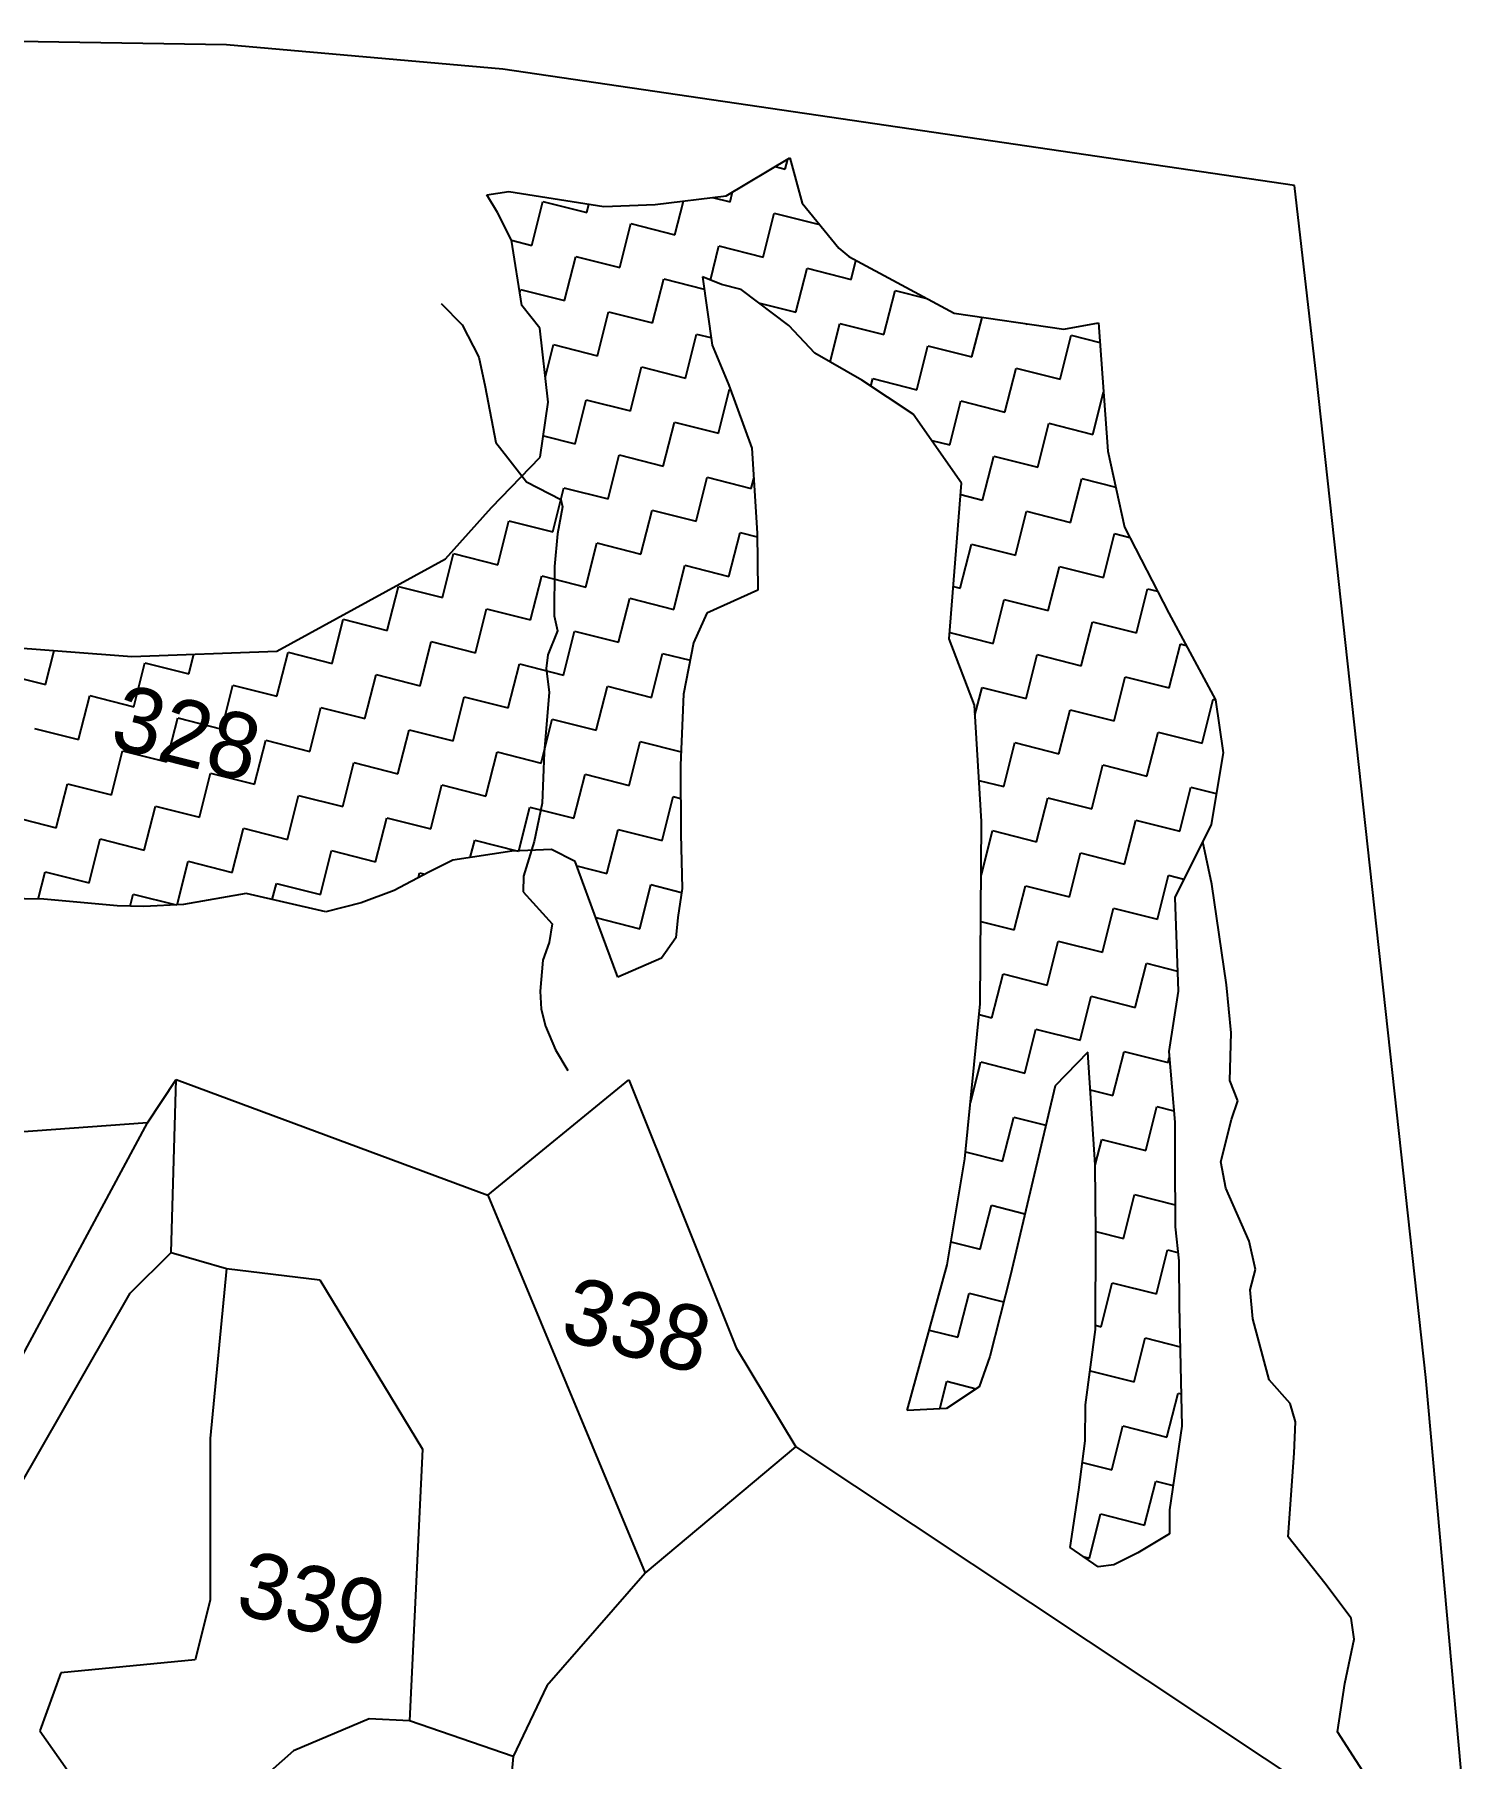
# Model space of a CAD drawing. Header units: metres. Extents: x 281097 to 285452, y 2029380 to 2031700.
# Drawn here: x 285060.7 to 285451.7, y 2030466.1 to 2030934.9 of the extents above; entities that cross this region are included whole.
import ezdxf
from ezdxf.enums import TextEntityAlignment as Align

# ---------------------------------------------------------------- set-up
doc = ezdxf.new("R2010")
doc.units = ezdxf.units.M
doc.header["$MEASUREMENT"] = 0
for name, color, linetype in [('LINE_WATER', 4, 'Continuous'), ('POLY_HATCH', 12, 'Continuous'), ('POLY_PARCEL', 6, 'Continuous'), ('TEXT_PARCEL', 7, 'Continuous'), ('V_BOUND_LINE', 7, 'Continuous')]:
    doc.layers.add(name, color=color, linetype=linetype)
doc.styles.add('TEXT_MAP', font='', dxfattribs={"height": 2.5})
doc.styles.get('TEXT_MAP').set_extended_font_data('Kruti Dev 050')

msp = doc.modelspace()

# ---------------------------------------------------------------- linework, layer by layer
at = {"layer": 'LINE_WATER'}
for p, q in [((285171.31, 2030861.74), (285177.04, 2030855.98)), ((285177.04, 2030855.98), (285181.52, 2030847.18)), ((285181.52, 2030847.18), (285183.3, 2030839.06)), ((285183.3, 2030839.06), (285186.19, 2030823.95)), ((285186.19, 2030823.95), (285189.44, 2030819.78)), ((285189.44, 2030819.78), (285194.5, 2030813.23)), ((285194.5, 2030813.23), (285203.84, 2030808.46)), ((285203.84, 2030808.46), (285204.28, 2030806.43)), ((285204.28, 2030806.43), (285202.91, 2030799.12)), ((285202.91, 2030799.12), (285202.09, 2030790.22)), ((285202.09, 2030790.22), (285202.05, 2030776.81)), ((285202.05, 2030776.81), (285202.94, 2030772.75)), ((285202.94, 2030772.75), (285200.33, 2030766.23)), ((285200.33, 2030766.23), (285199.87, 2030762.51)), ((285199.87, 2030762.51), (285200.64, 2030756.09)), ((285200.64, 2030756.09), (285199.35, 2030739.65)), ((285199.35, 2030739.65), (285198.74, 2030725.9)), ((285198.74, 2030725.9), (285196.57, 2030715.43)), ((285196.57, 2030715.43), (285193.72, 2030706.09)), ((285380.88, 2030703.86), (285378.35, 2030715.42)), ((285193.72, 2030706.09), (285193.6, 2030701.81)), ((285384.87, 2030676.48), (285380.88, 2030703.86)), ((285193.6, 2030701.81), (285201.46, 2030693.11)), ((285201.46, 2030693.11), (285200.66, 2030688.05)), ((285200.66, 2030688.05), (285198.95, 2030683.21)), ((285198.95, 2030683.21), (285198.25, 2030674.76)), ((285386.11, 2030663.43), (285384.87, 2030676.48)), ((285198.25, 2030674.76), (285198.46, 2030669.92)), ((285198.46, 2030669.92), (285199.69, 2030665.29)), ((285199.69, 2030665.29), (285202.37, 2030658.86)), ((285385.7, 2030650.49), (285386.11, 2030663.43)), ((285202.37, 2030658.86), (285205.74, 2030653.22)), ((285387.93, 2030644.92), (285385.7, 2030650.49)), ((285386.2, 2030639.9), (285387.93, 2030644.92)), ((285383.28, 2030628.36), (285386.2, 2030639.9)), ((285384.64, 2030621.19), (285383.28, 2030628.36)), ((285391.02, 2030606.84), (285384.64, 2030621.19)), ((285392.71, 2030599.14), (285391.02, 2030606.84)), ((285391.3, 2030593.58), (285392.71, 2030599.14)), ((285392.03, 2030585.67), (285391.3, 2030593.58)), ((285396.47, 2030569.08), (285392.03, 2030585.67)), ((285402.12, 2030562.64), (285396.47, 2030569.08)), ((285403.6, 2030557.72), (285402.12, 2030562.64)), ((285403.26, 2030549.17), (285403.6, 2030557.72)), ((285401.59, 2030526.39), (285403.26, 2030549.17)), ((285411.6, 2030513.85), (285401.59, 2030526.39)), ((285418.74, 2030504.31), (285411.6, 2030513.85)), ((285419.58, 2030498.64), (285418.74, 2030504.31)), ((285416.98, 2030486.57), (285419.58, 2030498.64)), ((285415.01, 2030473.42), (285416.98, 2030486.57)), ((285425.13, 2030457.67), (285415.01, 2030473.42))]:
    msp.add_line(p, q, dxfattribs=at)
at = {"layer": 'POLY_HATCH'}
for p, q in [((285248.83, 2030891.05), (285266.09, 2030901.33)), ((285266.09, 2030901.33), (285269.5, 2030889.07)), ((285183.72, 2030891.26), (285189.66, 2030892.2)), ((285186.58, 2030886.47), (285183.72, 2030891.26)), ((285189.66, 2030892.2), (285215.5, 2030888.1)), ((285229.48, 2030888.62), (285248.83, 2030891.05)), ((285190.39, 2030878.99), (285186.58, 2030886.47)), ((285215.5, 2030888.1), (285229.48, 2030888.62)), ((285269.5, 2030889.07), (285279.42, 2030876.79)), ((285193.21, 2030861.18), (285190.39, 2030878.99)), ((285279.42, 2030876.79), (285282.1, 2030874.48)), ((285282.1, 2030874.48), (285310.77, 2030859.08)), ((285247.49, 2030866.88), (285242.33, 2030869)), ((285242.33, 2030869), (285244.95, 2030850.43)), ((285252.85, 2030865.52), (285247.49, 2030866.88)), ((285265.84, 2030855.72), (285252.85, 2030865.52)), ((285198.17, 2030855.04), (285193.21, 2030861.18)), ((285310.77, 2030859.08), (285340.63, 2030854.77)), ((285200.4, 2030834.94), (285198.17, 2030855.04)), ((285272.9, 2030848.23), (285265.84, 2030855.72)), ((285340.63, 2030854.77), (285350.02, 2030856.46)), ((285350.02, 2030856.46), (285352.6, 2030821.62)), ((285244.95, 2030850.43), (285249.51, 2030839.5)), ((285285.71, 2030840.92), (285272.9, 2030848.23)), ((285249.51, 2030839.5), (285255.78, 2030822.45)), ((285299.66, 2030831.69), (285285.71, 2030840.92)), ((285198.25, 2030820.01), (285200.4, 2030834.94)), ((285312.82, 2030812.89), (285299.66, 2030831.69)), ((285255.78, 2030822.45), (285257.24, 2030799.29)), ((285352.6, 2030821.62), (285357.13, 2030800.93)), ((285185, 2030806.28), (285198.25, 2030820.01)), ((285309.44, 2030770.6), (285312.82, 2030812.89)), ((285172.51, 2030792.34), (285185, 2030806.28)), ((285257.24, 2030799.29), (285257.39, 2030783.78)), ((285357.13, 2030800.93), (285369.12, 2030777.54)), ((285126.66, 2030767.18), (285172.51, 2030792.34)), ((285257.39, 2030783.78), (285243.58, 2030777.51)), ((285243.58, 2030777.51), (285239.92, 2030769.48)), ((285369.12, 2030777.54), (285381.88, 2030753.96)), ((285239.92, 2030769.48), (285237.2, 2030755.52)), ((285316.27, 2030752.58), (285309.44, 2030770.6)), ((285050.45, 2030768.58), (285087.21, 2030765.78)), ((285087.21, 2030765.78), (285126.66, 2030767.18)), ((285237.2, 2030755.52), (285236.38, 2030736.19)), ((285318.2, 2030720.89), (285316.27, 2030752.58)), ((285381.88, 2030753.96), (285383.95, 2030739.6)), ((285383.95, 2030739.6), (285380.63, 2030720.09)), ((285236.38, 2030736.19), (285236.51, 2030717.43)), ((285317.86, 2030671.32), (285318.2, 2030720.89)), ((285380.63, 2030720.09), (285370.8, 2030700.24)), ((285201.26, 2030713.34), (285190.54, 2030712.8)), ((285207.77, 2030710.06), (285201.26, 2030713.34)), ((285236.51, 2030717.43), (285236.85, 2030702.69)), ((285174.45, 2030710.36), (285167.93, 2030707.13)), ((285190.54, 2030712.8), (285174.45, 2030710.36)), ((285214.03, 2030693.01), (285207.77, 2030710.06)), ((285167.93, 2030707.13), (285158.53, 2030702.18)), ((285063.31, 2030699.79), (285052.78, 2030700.01)), ((285083.22, 2030698), (285063.31, 2030699.79)), ((285118.27, 2030701.33), (285101.22, 2030698.32)), ((285139.94, 2030696.31), (285118.27, 2030701.33)), ((285158.53, 2030702.18), (285149.52, 2030698.77)), ((285236.85, 2030702.69), (285235.68, 2030694.85)), ((285370.8, 2030700.24), (285371.68, 2030674.78)), ((285090.5, 2030697.78), (285083.22, 2030698)), ((285101.22, 2030698.32), (285090.5, 2030697.78)), ((285149.52, 2030698.77), (285139.94, 2030696.31)), ((285235.68, 2030694.85), (285235.09, 2030689.3)), ((285219.35, 2030678.63), (285214.03, 2030693.01)), ((285235.09, 2030689.3), (285231.24, 2030683.76)), ((285231.24, 2030683.76), (285219.35, 2030678.63)), ((285313.71, 2030629.23), (285317.86, 2030671.32)), ((285371.68, 2030674.78), (285369.14, 2030658.33)), ((285347.12, 2030658.21), (285338.28, 2030649.05)), ((285349.14, 2030627.58), (285347.12, 2030658.21)), ((285369.14, 2030658.33), (285370.81, 2030639.18)), ((285338.28, 2030649.05), (285326.07, 2030597.6)), ((285370.81, 2030639.18), (285370.78, 2030629.42)), ((285308.84, 2030600.34), (285313.71, 2030629.23)), ((285370.78, 2030629.42), (285370.91, 2030610.67)), ((285349.27, 2030608.82), (285349.14, 2030627.58)), ((285370.91, 2030610.67), (285371.84, 2030601.48)), ((285349.19, 2030582.79), (285349.27, 2030608.82)), ((285371.84, 2030601.48), (285372, 2030589.23)), ((285298, 2030560.75), (285308.84, 2030600.34)), ((285326.07, 2030597.6), (285320.45, 2030575.42)), ((285372, 2030589.23), (285372.67, 2030556.49)), ((285346.45, 2030562.32), (285349.19, 2030582.79)), ((285320.45, 2030575.42), (285317.55, 2030567.2)), ((285317.55, 2030567.2), (285308.72, 2030561.29)), ((285308.72, 2030561.29), (285298, 2030560.75)), ((285346.42, 2030552.56), (285346.45, 2030562.32)), ((285372.67, 2030556.49), (285369.34, 2030533.73)), ((285344.66, 2030539.17), (285346.42, 2030552.56)), ((285342.31, 2030523.48), (285344.66, 2030539.17)), ((285369.34, 2030533.73), (285369.32, 2030527.22)), ((285369.32, 2030527.22), (285360.69, 2030522.08)), ((285349.96, 2030518.29), (285342.31, 2030523.48)), ((285360.69, 2030522.08), (285354.17, 2030518.85)), ((285354.17, 2030518.85), (285349.96, 2030518.29))]:
    msp.add_line(p, q, dxfattribs=at)
at = {"layer": 'POLY_HATCH', "linetype": 'Continuous'}
for p, q in [((285264.87, 2030898.3), (285265.56, 2030901.01)), ((285262.16, 2030898.99), (285264.87, 2030898.3)), ((285249.87, 2030889.36), (285250.56, 2030892.08)), ((285195.92, 2030877.55), (285198.95, 2030889.52)), ((285198.95, 2030889.52), (285210.92, 2030886.49)), ((285210.92, 2030886.49), (285211.49, 2030888.73)), ((285234.87, 2030880.42), (285237.19, 2030889.59)), ((285245.07, 2030890.58), (285249.87, 2030889.36)), ((285219.86, 2030871.49), (285222.9, 2030883.46)), ((285222.9, 2030883.46), (285234.87, 2030880.42)), ((285258.81, 2030874.36), (285261.84, 2030886.33)), ((285261.84, 2030886.33), (285273.81, 2030883.3)), ((285273.81, 2030883.3), (285273.9, 2030883.63)), ((285190.39, 2030878.95), (285195.92, 2030877.55)), ((285244.49, 2030868.11), (285246.84, 2030877.39)), ((285246.84, 2030877.39), (285258.81, 2030874.36)), ((285204.86, 2030862.55), (285207.89, 2030874.52)), ((285207.89, 2030874.52), (285219.86, 2030871.49)), ((285282.75, 2030868.29), (285284.05, 2030873.43)), ((285228.8, 2030856.48), (285231.83, 2030868.45)), ((285231.83, 2030868.45), (285242.8, 2030865.68)), ((285267.75, 2030859.36), (285270.78, 2030871.33)), ((285270.78, 2030871.33), (285282.75, 2030868.29)), ((285192.66, 2030864.66), (285192.89, 2030865.58)), ((285192.89, 2030865.58), (285204.86, 2030862.55)), ((285291.69, 2030853.29), (285294.72, 2030865.26)), ((285294.72, 2030865.26), (285303.31, 2030863.09)), ((285213.8, 2030847.54), (285216.83, 2030859.51)), ((285216.83, 2030859.51), (285228.8, 2030856.48)), ((285257.62, 2030861.92), (285267.75, 2030859.36)), ((285277.07, 2030845.85), (285279.72, 2030856.32)), ((285279.72, 2030856.32), (285291.69, 2030853.29)), ((285315.63, 2030847.23), (285318.36, 2030857.98)), ((285330.2, 2030856.27), (285330.63, 2030856.17)), ((285330.63, 2030856.17), (285330.65, 2030856.21)), ((285199.63, 2030841.9), (285201.83, 2030850.58)), ((285201.83, 2030850.58), (285213.8, 2030847.54)), ((285237.74, 2030841.48), (285240.77, 2030853.45)), ((285240.77, 2030853.45), (285244.66, 2030852.46)), ((285300.63, 2030838.29), (285303.66, 2030850.26)), ((285303.66, 2030850.26), (285315.63, 2030847.23)), ((285339.57, 2030841.16), (285342.6, 2030853.13)), ((285342.6, 2030853.13), (285350.41, 2030851.16)), ((285222.74, 2030832.54), (285225.77, 2030844.51)), ((285225.77, 2030844.51), (285237.74, 2030841.48)), ((285324.57, 2030832.22), (285327.6, 2030844.19)), ((285327.6, 2030844.19), (285339.57, 2030841.16)), ((285288.15, 2030839.31), (285288.66, 2030841.32)), ((285288.66, 2030841.32), (285300.63, 2030838.29)), ((285207.73, 2030823.6), (285210.77, 2030835.57)), ((285210.77, 2030835.57), (285222.74, 2030832.54)), ((285246.68, 2030826.48), (285249.71, 2030838.45)), ((285249.71, 2030838.45), (285249.92, 2030838.39)), ((285309.57, 2030823.28), (285312.6, 2030835.26)), ((285312.6, 2030835.26), (285324.57, 2030832.22)), ((285348.51, 2030826.16), (285351.41, 2030837.62)), ((285199.09, 2030825.79), (285207.73, 2030823.6)), ((285231.68, 2030817.54), (285234.71, 2030829.51)), ((285234.71, 2030829.51), (285246.68, 2030826.48)), ((285333.51, 2030817.22), (285336.54, 2030829.19)), ((285336.54, 2030829.19), (285348.51, 2030826.16)), ((285304.67, 2030824.52), (285309.57, 2030823.28)), ((285216.67, 2030808.6), (285219.7, 2030820.57)), ((285219.7, 2030820.57), (285231.68, 2030817.54)), ((285318.5, 2030808.28), (285321.54, 2030820.25)), ((285321.54, 2030820.25), (285333.51, 2030817.22)), ((285201.67, 2030799.66), (285204.7, 2030811.63)), ((285204.7, 2030811.63), (285216.67, 2030808.6)), ((285240.61, 2030802.53), (285243.65, 2030814.51)), ((285243.65, 2030814.51), (285255.62, 2030811.47)), ((285255.62, 2030811.47), (285256.3, 2030814.18)), ((285342.45, 2030802.22), (285345.48, 2030814.19)), ((285345.48, 2030814.19), (285354.74, 2030811.84)), ((285312.57, 2030809.79), (285318.5, 2030808.28)), ((285186.67, 2030790.72), (285189.7, 2030802.69)), ((285189.7, 2030802.69), (285201.67, 2030799.66)), ((285225.61, 2030793.6), (285228.64, 2030805.57)), ((285228.64, 2030805.57), (285240.61, 2030802.53)), ((285327.44, 2030793.28), (285330.47, 2030805.25)), ((285330.47, 2030805.25), (285342.45, 2030802.22)), ((285249.55, 2030787.53), (285252.58, 2030799.5)), ((285252.58, 2030799.5), (285257.25, 2030798.32)), ((285351.38, 2030787.21), (285354.42, 2030799.18)), ((285354.42, 2030799.18), (285358.57, 2030798.13)), ((285171.66, 2030781.78), (285174.7, 2030793.75)), ((285174.7, 2030793.75), (285186.67, 2030790.72)), ((285210.61, 2030784.66), (285213.64, 2030796.63)), ((285213.64, 2030796.63), (285225.61, 2030793.6)), ((285312.44, 2030784.34), (285315.47, 2030796.31)), ((285315.47, 2030796.31), (285327.44, 2030793.28)), ((285234.55, 2030778.59), (285237.58, 2030790.56)), ((285237.58, 2030790.56), (285249.55, 2030787.53)), ((285336.38, 2030778.28), (285339.41, 2030790.25)), ((285339.41, 2030790.25), (285351.38, 2030787.21)), ((285156.66, 2030772.85), (285159.69, 2030784.82)), ((285159.69, 2030784.82), (285171.66, 2030781.78)), ((285195.6, 2030775.72), (285198.64, 2030787.69)), ((285198.64, 2030787.69), (285210.61, 2030784.66)), ((285310.57, 2030784.81), (285312.44, 2030784.34)), ((285360.32, 2030772.21), (285363.36, 2030784.18)), ((285363.36, 2030784.18), (285366.07, 2030783.49)), ((285180.6, 2030766.78), (285183.63, 2030778.75)), ((285183.63, 2030778.75), (285195.6, 2030775.72)), ((285219.55, 2030769.65), (285222.58, 2030781.62)), ((285222.58, 2030781.62), (285234.55, 2030778.59)), ((285321.38, 2030769.34), (285324.41, 2030781.31)), ((285324.41, 2030781.31), (285336.38, 2030778.28)), ((285141.66, 2030763.91), (285144.69, 2030775.88)), ((285144.69, 2030775.88), (285156.66, 2030772.85)), ((285345.32, 2030763.27), (285348.35, 2030775.24)), ((285348.35, 2030775.24), (285360.32, 2030772.21)), ((285165.6, 2030757.84), (285168.63, 2030769.81)), ((285168.63, 2030769.81), (285180.6, 2030766.78)), ((285204.54, 2030760.72), (285207.58, 2030772.69)), ((285207.58, 2030772.69), (285219.55, 2030769.65)), ((285309.57, 2030772.33), (285321.38, 2030769.34)), ((285369.26, 2030757.21), (285372.29, 2030769.18)), ((285372.29, 2030769.18), (285373.86, 2030768.78)), ((285063.77, 2030758.16), (285066.1, 2030767.39)), ((285102.71, 2030761.03), (285104.07, 2030766.38)), ((285126.65, 2030754.97), (285129.69, 2030766.94)), ((285129.69, 2030766.94), (285141.66, 2030763.91)), ((285228.48, 2030754.65), (285231.52, 2030766.62)), ((285231.52, 2030766.62), (285238.99, 2030764.73)), ((285330.32, 2030754.33), (285333.35, 2030766.3)), ((285333.35, 2030766.3), (285345.32, 2030763.27)), ((285051.8, 2030761.19), (285063.77, 2030758.16)), ((285087.71, 2030752.09), (285090.74, 2030764.07)), ((285090.74, 2030764.07), (285102.71, 2030761.03)), ((285150.59, 2030748.9), (285153.63, 2030760.87)), ((285153.63, 2030760.87), (285165.6, 2030757.84)), ((285189.54, 2030751.78), (285192.57, 2030763.75)), ((285192.57, 2030763.75), (285204.54, 2030760.72)), ((285354.26, 2030748.27), (285357.29, 2030760.24)), ((285357.29, 2030760.24), (285369.26, 2030757.21)), ((285072.7, 2030743.16), (285075.74, 2030755.13)), ((285075.74, 2030755.13), (285087.71, 2030752.09)), ((285111.65, 2030746.03), (285114.68, 2030758)), ((285114.68, 2030758), (285126.65, 2030754.97)), ((285213.48, 2030745.71), (285216.51, 2030757.68)), ((285216.51, 2030757.68), (285228.48, 2030754.65)), ((285316.44, 2030749.85), (285318.35, 2030757.37)), ((285318.35, 2030757.37), (285330.32, 2030754.33)), ((285135.59, 2030739.96), (285138.62, 2030751.94)), ((285138.62, 2030751.94), (285150.59, 2030748.9)), ((285174.54, 2030742.84), (285177.57, 2030754.81)), ((285177.57, 2030754.81), (285189.54, 2030751.78)), ((285339.25, 2030739.33), (285342.29, 2030751.3)), ((285342.29, 2030751.3), (285354.26, 2030748.27)), ((285378.2, 2030742.2), (285381.23, 2030754.17)), ((285381.23, 2030754.17), (285381.85, 2030754.02)), ((285060.73, 2030746.19), (285072.7, 2030743.16)), ((285096.65, 2030737.09), (285099.68, 2030749.06)), ((285099.68, 2030749.06), (285111.65, 2030746.03)), ((285159.53, 2030733.9), (285162.57, 2030745.87)), ((285162.57, 2030745.87), (285174.54, 2030742.84)), ((285198.48, 2030736.77), (285201.51, 2030748.74)), ((285201.51, 2030748.74), (285213.48, 2030745.71)), ((285120.59, 2030731.03), (285123.62, 2030743)), ((285123.62, 2030743), (285135.59, 2030739.96)), ((285222.42, 2030730.71), (285225.45, 2030742.68)), ((285225.45, 2030742.68), (285236.53, 2030739.87)), ((285324.25, 2030730.39), (285327.28, 2030742.36)), ((285327.28, 2030742.36), (285339.25, 2030739.33)), ((285363.2, 2030733.27), (285366.23, 2030745.24)), ((285366.23, 2030745.24), (285378.2, 2030742.2)), ((285081.64, 2030728.15), (285084.68, 2030740.12)), ((285084.68, 2030740.12), (285096.65, 2030737.09)), ((285144.53, 2030724.96), (285147.56, 2030736.93)), ((285147.56, 2030736.93), (285159.53, 2030733.9)), ((285183.47, 2030727.84), (285186.51, 2030739.81)), ((285186.51, 2030739.81), (285198.48, 2030736.77)), ((285105.59, 2030722.09), (285108.62, 2030734.06)), ((285108.62, 2030734.06), (285120.59, 2030731.03)), ((285207.42, 2030721.77), (285210.45, 2030733.74)), ((285210.45, 2030733.74), (285222.42, 2030730.71)), ((285317.52, 2030732.1), (285324.25, 2030730.39)), ((285348.19, 2030724.33), (285351.23, 2030736.3)), ((285351.23, 2030736.3), (285363.2, 2030733.27)), ((285066.64, 2030719.21), (285069.67, 2030731.19)), ((285069.67, 2030731.19), (285081.64, 2030728.15)), ((285129.53, 2030716.02), (285132.56, 2030727.99)), ((285132.56, 2030727.99), (285144.53, 2030724.96)), ((285168.47, 2030718.9), (285171.5, 2030730.87)), ((285171.5, 2030730.87), (285183.47, 2030727.84)), ((285231.36, 2030715.71), (285234.39, 2030727.68)), ((285234.39, 2030727.68), (285236.44, 2030727.16)), ((285333.19, 2030715.39), (285336.22, 2030727.36)), ((285336.22, 2030727.36), (285348.19, 2030724.33)), ((285372.13, 2030718.26), (285375.17, 2030730.23)), ((285375.17, 2030730.23), (285382.06, 2030728.49)), ((285090.58, 2030713.15), (285093.61, 2030725.12)), ((285093.61, 2030725.12), (285105.59, 2030722.09)), ((285192.43, 2030712.89), (285195.45, 2030724.8)), ((285195.45, 2030724.8), (285207.42, 2030721.77)), ((285054.67, 2030722.25), (285066.64, 2030719.21)), ((285114.52, 2030707.08), (285117.56, 2030719.06)), ((285117.56, 2030719.06), (285129.53, 2030716.02)), ((285153.47, 2030709.96), (285156.5, 2030721.93)), ((285156.5, 2030721.93), (285168.47, 2030718.9)), ((285216.36, 2030706.77), (285219.39, 2030718.74)), ((285219.39, 2030718.74), (285231.36, 2030715.71)), ((285318.19, 2030706.45), (285321.22, 2030718.42)), ((285321.22, 2030718.42), (285333.19, 2030715.39)), ((285357.13, 2030709.32), (285360.16, 2030721.29)), ((285360.16, 2030721.29), (285372.13, 2030718.26)), ((285075.58, 2030704.21), (285078.61, 2030716.18)), ((285078.61, 2030716.18), (285090.58, 2030713.15)), ((285138.47, 2030701.02), (285141.5, 2030712.99)), ((285141.5, 2030712.99), (285153.47, 2030709.96)), ((285179.23, 2030711.08), (285180.44, 2030715.86)), ((285180.44, 2030715.86), (285192.22, 2030712.88)), ((285099.54, 2030698.24), (285102.55, 2030710.12)), ((285102.55, 2030710.12), (285114.52, 2030707.08)), ((285208.22, 2030708.83), (285216.36, 2030706.77)), ((285342.13, 2030700.39), (285345.16, 2030712.36)), ((285345.16, 2030712.36), (285357.13, 2030709.32)), ((285061.73, 2030699.82), (285063.61, 2030707.24)), ((285063.61, 2030707.24), (285075.58, 2030704.21)), ((285125.39, 2030699.68), (285126.49, 2030704.05)), ((285126.49, 2030704.05), (285138.47, 2030701.02)), ((285165.12, 2030705.65), (285165.44, 2030706.93)), ((285165.44, 2030706.93), (285166.86, 2030706.57)), ((285225.29, 2030691.76), (285228.33, 2030703.74)), ((285228.33, 2030703.74), (285236.69, 2030701.62)), ((285318.1, 2030706.47), (285318.19, 2030706.45)), ((285366.07, 2030694.32), (285369.1, 2030706.29)), ((285369.1, 2030706.29), (285373.27, 2030705.23)), ((285086.72, 2030697.9), (285087.55, 2030701.18)), ((285087.55, 2030701.18), (285099.22, 2030698.22)), ((285327.13, 2030691.45), (285330.16, 2030703.42)), ((285330.16, 2030703.42), (285342.13, 2030700.39)), ((285213.38, 2030694.78), (285225.29, 2030691.76)), ((285351.07, 2030685.38), (285354.1, 2030697.35)), ((285354.1, 2030697.35), (285366.07, 2030694.32)), ((285318.02, 2030693.75), (285327.13, 2030691.45)), ((285336.06, 2030676.44), (285339.1, 2030688.41)), ((285339.1, 2030688.41), (285351.07, 2030685.38)), ((285360.01, 2030670.38), (285363.04, 2030682.35)), ((285363.04, 2030682.35), (285371.49, 2030680.21)), ((285321.06, 2030667.51), (285324.09, 2030679.48)), ((285324.09, 2030679.48), (285336.06, 2030676.44)), ((285345, 2030661.44), (285348.03, 2030673.41)), ((285348.03, 2030673.41), (285360.01, 2030670.38)), ((285317.57, 2030668.39), (285321.06, 2030667.51)), ((285330, 2030652.5), (285333.03, 2030664.47)), ((285333.03, 2030664.47), (285345, 2030661.44)), ((285353.94, 2030646.44), (285356.97, 2030658.41)), ((285356.97, 2030658.41), (285368.94, 2030655.38)), ((285368.94, 2030655.38), (285369.28, 2030656.71)), ((285315.21, 2030644.42), (285318.03, 2030655.53)), ((285318.03, 2030655.53), (285330, 2030652.5)), ((285347.79, 2030647.99), (285353.94, 2030646.44)), ((285362.88, 2030631.43), (285365.91, 2030643.4)), ((285365.91, 2030643.4), (285370.54, 2030642.23)), ((285323.93, 2030628.56), (285326.97, 2030640.53)), ((285326.97, 2030640.53), (285335.73, 2030638.31)), ((285349.14, 2030627.47), (285350.91, 2030634.47)), ((285350.91, 2030634.47), (285362.88, 2030631.43)), ((285313.9, 2030631.1), (285323.93, 2030628.56)), ((285356.81, 2030607.49), (285359.85, 2030619.46)), ((285359.85, 2030619.46), (285370.87, 2030616.67)), ((285317.87, 2030604.62), (285320.9, 2030616.59)), ((285320.9, 2030616.59), (285330.03, 2030614.28)), ((285309.9, 2030606.64), (285317.87, 2030604.62)), ((285349.27, 2030609.4), (285356.81, 2030607.49)), ((285365.75, 2030592.49), (285368.79, 2030604.46)), ((285368.79, 2030604.46), (285371.61, 2030603.74)), ((285311.8, 2030580.68), (285314.84, 2030592.65)), ((285314.84, 2030592.65), (285324.21, 2030590.27)), ((285350.75, 2030583.55), (285353.78, 2030595.52)), ((285353.78, 2030595.52), (285365.75, 2030592.49)), ((285304, 2030582.65), (285311.8, 2030580.68)), ((285349.2, 2030583.94), (285350.75, 2030583.55)), ((285359.69, 2030568.55), (285362.72, 2030580.52)), ((285362.72, 2030580.52), (285372.23, 2030578.11)), ((285306.87, 2030561.2), (285308.77, 2030568.71)), ((285308.77, 2030568.71), (285316.77, 2030566.68)), ((285347.66, 2030571.36), (285347.72, 2030571.58)), ((285347.72, 2030571.58), (285359.69, 2030568.55)), ((285368.63, 2030553.54), (285371.66, 2030565.51)), ((285371.66, 2030565.51), (285372.49, 2030565.31)), ((285353.62, 2030544.61), (285356.66, 2030556.58)), ((285356.66, 2030556.58), (285368.63, 2030553.54)), ((285345.64, 2030546.63), (285353.62, 2030544.61)), ((285362.56, 2030529.6), (285365.59, 2030541.57)), ((285365.59, 2030541.57), (285370.31, 2030540.38)), ((285347.56, 2030520.66), (285350.59, 2030532.63)), ((285350.59, 2030532.63), (285362.56, 2030529.6)), ((285345.8, 2030521.11), (285347.56, 2030520.66))]:
    msp.add_line(p, q, dxfattribs=at)
at = {"layer": 'POLY_PARCEL'}
for p, q in [((285091.44, 2030639.01), (285099.23, 2030650.76)), ((285097.92, 2030603.73), (285099.23, 2030650.76)), ((285099.23, 2030650.76), (285184, 2030619.34)), ((285184, 2030619.34), (285222.29, 2030650.7)), ((285222.29, 2030650.7), (285251.5, 2030577.77)), ((285091.44, 2030639.01), (284878.45, 2030623.16)), ((285026.92, 2030518.97), (285091.44, 2030639.01)), ((285184, 2030619.34), (285226.79, 2030516.56)), ((285086.76, 2030592.65), (285097.92, 2030603.73)), ((285097.92, 2030603.73), (285112.97, 2030599.37)), ((285112.97, 2030599.37), (285108.51, 2030553.19)), ((285112.97, 2030599.37), (285138.35, 2030596.28)), ((285138.35, 2030596.28), (285166.23, 2030550.26)), ((285039.92, 2030511.02), (285086.76, 2030592.65)), ((285251.5, 2030577.77), (285267.76, 2030550.93)), ((285108.51, 2030553.19), (285108.51, 2030509.23)), ((285166.23, 2030550.26), (285162.74, 2030476.39)), ((285226.79, 2030516.56), (285267.76, 2030550.93)), ((285267.76, 2030550.93), (285451.71, 2030428.6)), ((285226.79, 2030516.56), (285200.05, 2030485.89)), ((285108.51, 2030509.23), (285104.4, 2030493.02)), ((285104.4, 2030493.02), (285067.87, 2030489.47)), ((285067.87, 2030489.47), (285062.19, 2030473.66)), ((285200.05, 2030485.89), (285190.89, 2030466.71)), ((285151.75, 2030476.95), (285131.17, 2030468.25)), ((285162.74, 2030476.39), (285151.75, 2030476.95)), ((285190.89, 2030466.71), (285162.74, 2030476.39)), ((285062.19, 2030473.66), (285091.01, 2030432.79)), ((285131.17, 2030468.25), (285091.01, 2030432.79)), ((285190.89, 2030466.71), (285186.36, 2030417.68))]:
    msp.add_line(p, q, dxfattribs=at)
at = {"layer": 'V_BOUND_LINE'}
for p, q in [((285112.95, 2030932.09), (284941.29, 2030934.89)), ((285188.06, 2030925.47), (285112.95, 2030932.09)), ((285403.3, 2030893.83), (285188.06, 2030925.47)), ((285409.3, 2030841.68), (285403.3, 2030893.83)), ((285438.99, 2030569.7), (285409.3, 2030841.68)), ((285451.71, 2030428.6), (285438.99, 2030569.7))]:
    msp.add_line(p, q, dxfattribs=at)

# ---------------------------------------------------------------- texts
at = {"layer": 'TEXT_PARCEL', "style": 'TEXT_MAP'}
for s, p in [('328', (285102.12, 2030745.06)), ('338', (285224.61, 2030584.03)), ('339', (285136.24, 2030509.62))]:
    msp.add_text(s, height=17.782, rotation=345.7852, dxfattribs=at).set_placement(p, align=Align.MIDDLE)

doc.saveas('drawing.dxf')
